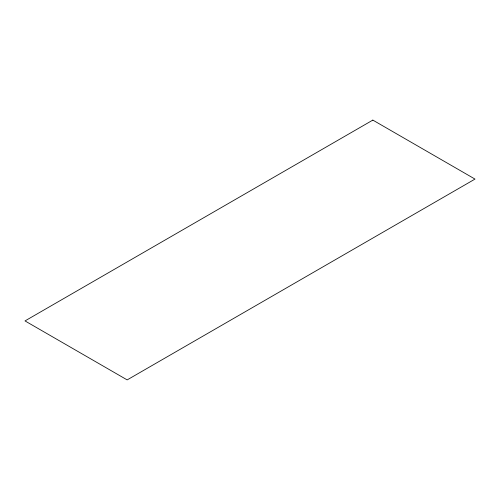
<?xml version="1.0" encoding="UTF-8"?>
<svg xmlns="http://www.w3.org/2000/svg" width="500" height="500" viewBox="0 0 500 500"><rect width="100%" height="100%" fill="white"/><g stroke="black" fill="none" stroke-linecap="round" stroke-linejoin="round"><path stroke-width="0.75" d="M372.837 120.1L25 320.919L127.163 379.9L475 179.081L372.837 120.1"/></g></svg>
